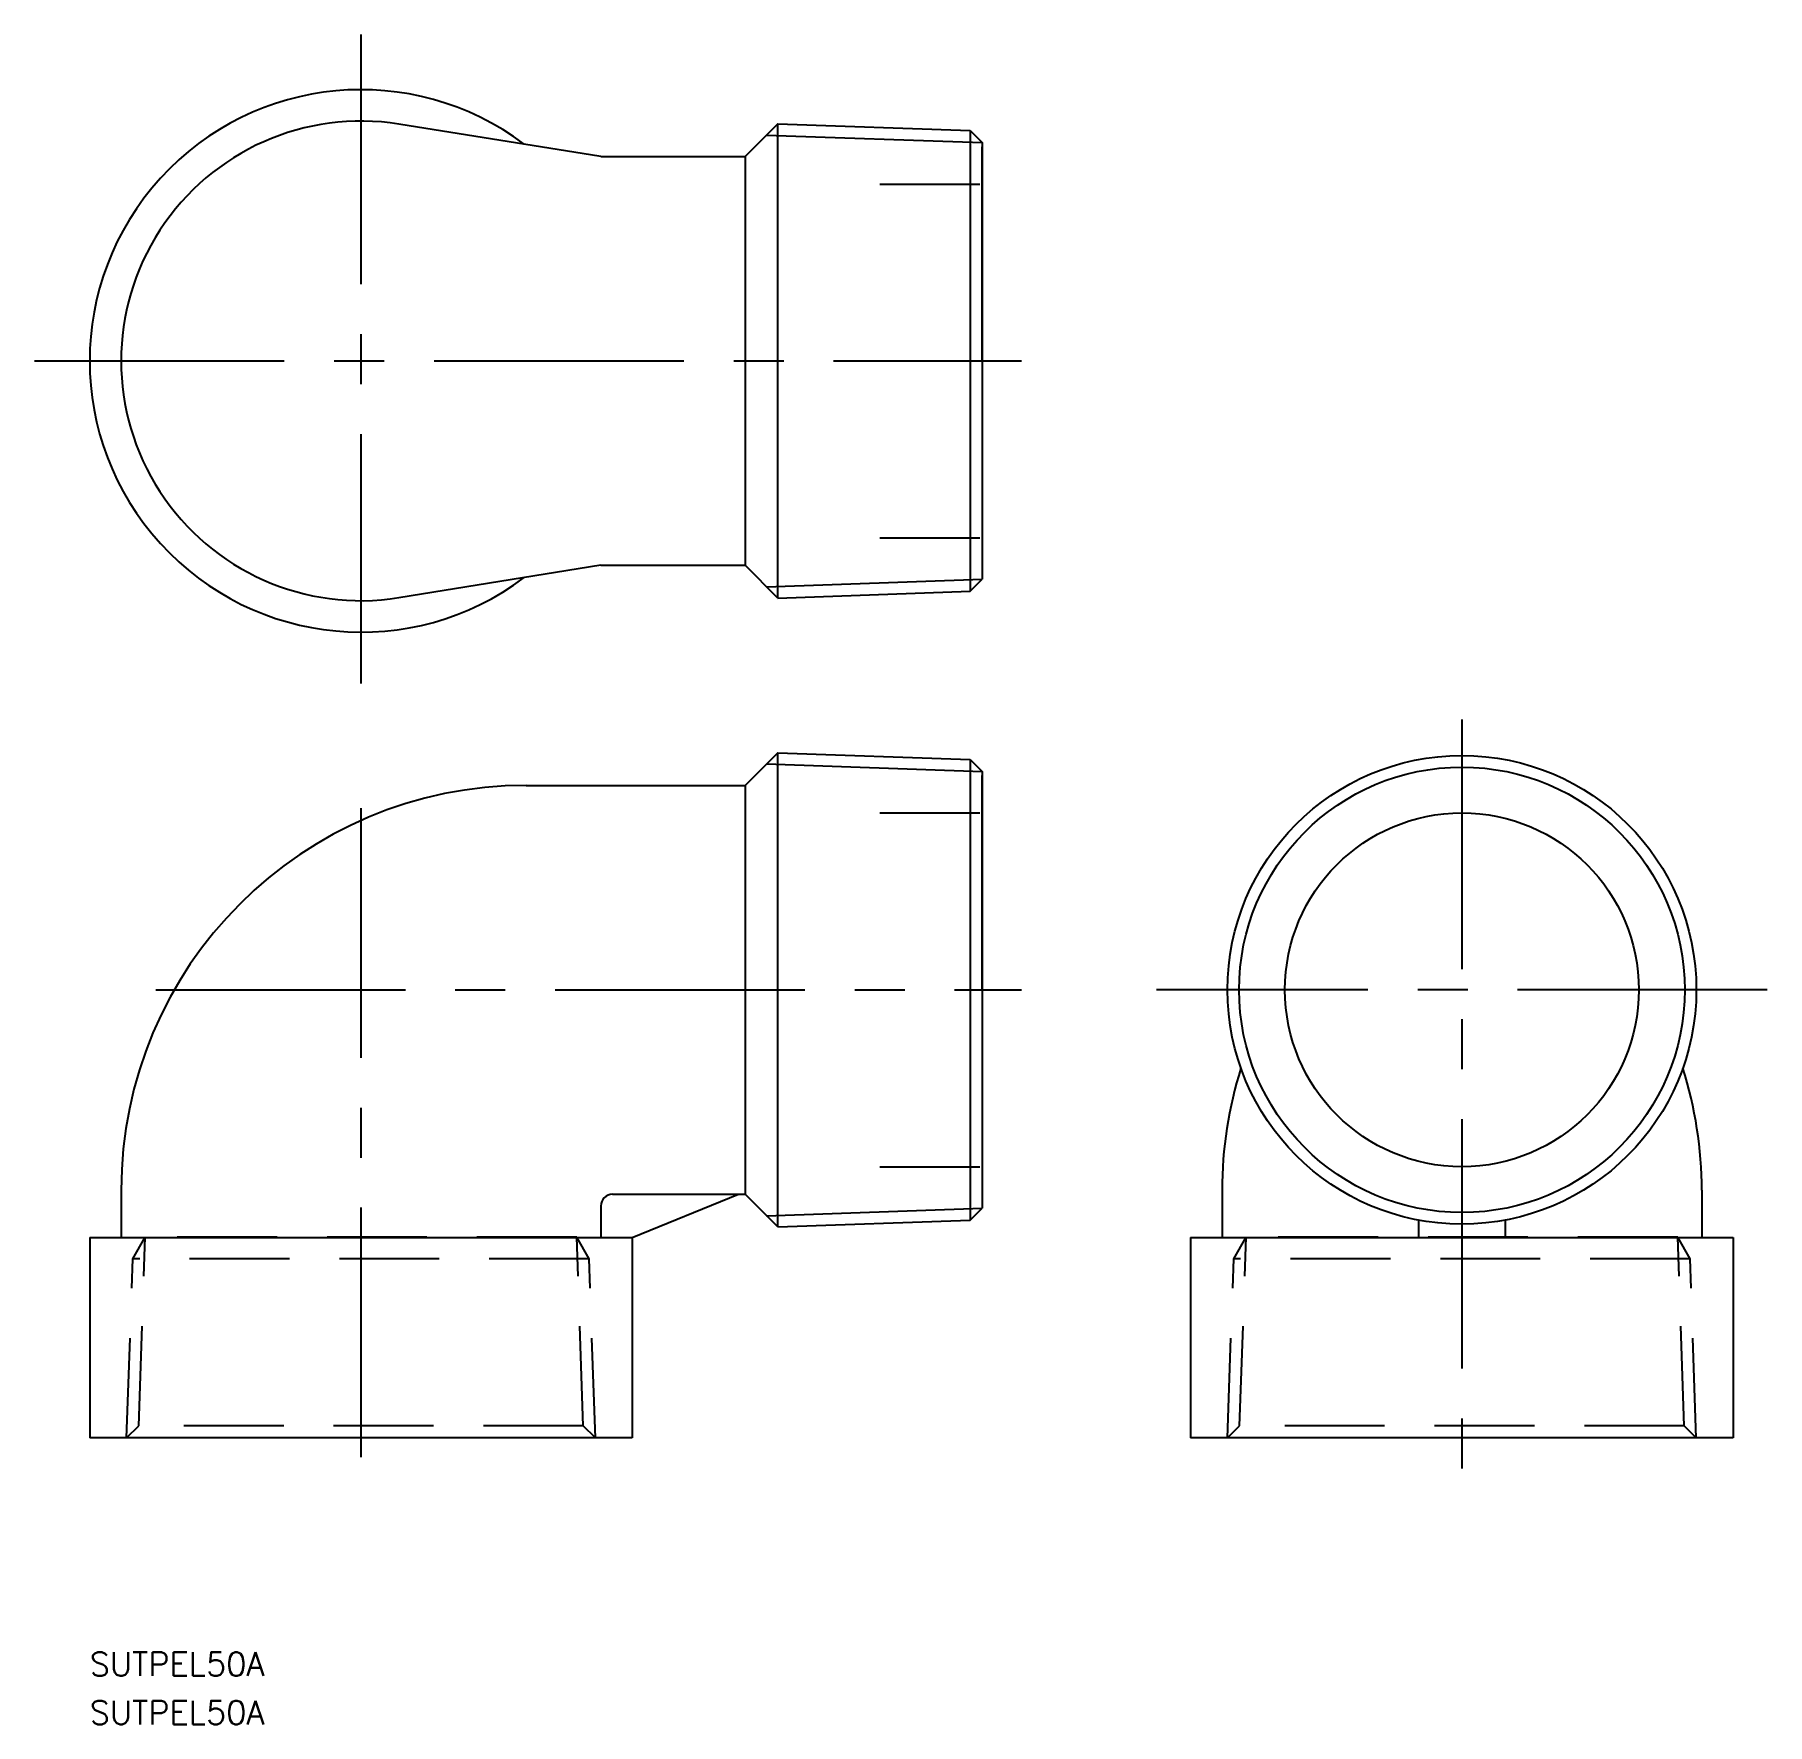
# Model space of a CAD drawing. Extents: x -42 to 179, y -93 to 122.
import ezdxf

# ---------------------------------------------------------------- set-up
doc = ezdxf.new("R2010")
doc.units = 0
doc.linetypes.add('CENTER', pattern=[50.8, 31.75, -6.35, 6.35, -6.35])
doc.linetypes.add('DASHED', pattern=[19.05, 12.7, -6.35])
doc.layers.get('0').update_dxf_attribs({"linetype": 'CONTINUOUS'})
doc.layers.add('CENTER', color=1, linetype='CENTER')
doc.styles.get("Standard").update_dxf_attribs({"font": 'txt.shx', "height": 3, "bigfont": 'bigfont.shx'})

# ---------------------------------------------------------------- blocks, each defined once
blk = doc.blocks.new('*U4')
at = {"color": 7, "linetype": 'CONTINUOUS'}
blk.add_text('SUTPEL50A', height=3, dxfattribs=at).set_placement((-34.5, -93.43))
blk = doc.blocks.new('*U5')
at = {"color": 7, "linetype": 'CONTINUOUS'}
blk.add_text('SUTPEL50A', height=3, dxfattribs=at).set_placement((-34.5, -87.26))

msp = doc.modelspace()

# ---------------------------------------------------------------- linework, layer by layer
at = {"color": 7, "linetype": 'CONTINUOUS'}
for p, q in [((30.5, 106), (4.83, 110.12)), ((53, 110.16), (48.84, 106)), ((53, 49.84), (53, 110.16)), ((53, 110.16), (77.47, 109.31)), ((77.47, 109.31), (77.47, 50.69)), ((77.47, 109.31), (79, 107.77)), ((30.5, 106), (48.84, 106)), ((48.84, 106), (48.84, 54)), ((79, 107.77), (79, 52.23)), ((79, 80), (79, 107.25)), ((30.5, 54), (4.83, 49.88)), ((30.5, 54), (48.84, 54)), ((53, 49.84), (48.84, 54)), ((53, 49.84), (77.47, 50.69)), ((77.47, 50.69), (79, 52.23)), ((53, 30.16), (48.84, 26)), ((53, -30.16), (53, 30.16)), ((53, 30.16), (77.47, 29.31)), ((77.47, 29.31), (77.47, -29.31)), ((77.47, 29.31), (79, 27.77)), ((79, 27.77), (79, -27.77)), ((79, 0), (79, 27.25)), ((21, 26), (48.84, 26)), ((48.84, 26), (48.84, -26)), ((79, 0), (79, -27.25)), ((-30.5, -25.5), (-30.5, -31.5)), ((32, -26), (48.84, -26)), ((34.5, -31.5), (48, -26.01)), ((53, -30.16), (48.84, -26)), ((109.5, -25.5), (109.5, -31.5)), ((170.5, -25.5), (170.5, -31.5)), ((30.5, -27.5), (30.5, -31.5)), ((77.47, -29.31), (79, -27.77)), ((53, -30.16), (77.47, -29.31)), ((134.5, -29.3), (134.5, -31.5)), ((145.5, -29.3), (145.5, -31.5)), ((-34.5, -31.5), (34.5, -31.5)), ((-34.5, -31.5), (-34.5, -57)), ((34.5, -31.5), (34.5, -57)), ((105.5, -31.5), (174.5, -31.5)), ((105.5, -31.5), (105.5, -57)), ((174.5, -31.5), (174.5, -57)), ((34.5, -57), (-34.5, -57)), ((174.5, -57), (105.5, -57))]:
    msp.add_line(p, q, dxfattribs=at)
at = {"color": 3, "linetype": 'CONTINUOUS'}
for p, q in [((51.57, 108.73), (79, 107.77)), ((51.57, 51.27), (79, 52.23)), ((51.57, 28.73), (79, 27.77)), ((51.57, -28.73), (79, -27.77))]:
    msp.add_line(p, q, dxfattribs=at)
at = {"color": 3, "linetype": 'DASHED'}
for p, q in [((66, 102.5), (79, 102.5)), ((66, 57.5), (79, 57.5)), ((66, 22.5), (79, 22.5)), ((66, -22.5), (79, -22.5)), ((-29.01, -34.2), (-27.44, -31.47)), ((-28.27, -55.47), (-27.44, -31.47)), ((27.44, -31.47), (-27.44, -31.47)), ((28.27, -55.47), (27.44, -31.47)), ((29.01, -34.2), (27.44, -31.47)), ((110.99, -34.2), (112.56, -31.47)), ((111.73, -55.47), (112.56, -31.47)), ((167.44, -31.47), (112.56, -31.47)), ((168.27, -55.47), (167.44, -31.47)), ((169.01, -34.2), (167.44, -31.47)), ((-29.81, -57), (-29.01, -34.2)), ((29.01, -34.2), (-29.01, -34.2)), ((29.81, -57), (29.01, -34.2)), ((110.19, -57), (110.99, -34.2)), ((169.01, -34.2), (110.99, -34.2)), ((169.81, -57), (169.01, -34.2)), ((-29.81, -57), (-28.27, -55.47)), ((28.27, -55.47), (-28.27, -55.47)), ((29.81, -57), (28.27, -55.47)), ((110.19, -57), (111.73, -55.47)), ((168.27, -55.47), (111.73, -55.47)), ((169.81, -57), (168.27, -55.47))]:
    msp.add_line(p, q, dxfattribs=at)
at = {"color": 7, "linetype": 'CONTINUOUS'}
for radius in [29.81, 22.5]:
    msp.add_circle((140, 0), radius, dxfattribs=at)
at = {"color": 3, "linetype": 'CONTINUOUS'}
msp.add_circle((140, 0), 28.33, dxfattribs=at)
at = {"color": 7, "linetype": 'CONTINUOUS'}
for centre, radius, start, end in [((0, 80), 34.5, 53.0283, 306.9717), ((0, 80), 30.5, 80.8925, 279.1075), ((21, -25.5), 51.5, 90, 180), ((161, -25.5), 51.5, 162.4273, 180), ((119, -25.5), 51.5, 0, 17.5727), ((32, -27.5), 1.5, 90, 180)]:
    msp.add_arc(centre, radius, start, end, dxfattribs=at)
at = {"layer": 'CENTER', "color": 1, "linetype": 'CENTER'}
for p, q in [((0, 121.5), (0, 38.5)), ((-41.5, 80), (84, 80)), ((140, 34.37), (140, -62)), ((0, 23.1), (0, -62)), ((-26.11, 0), (84, 0)), ((178.84, 0), (101.16, 0))]:
    msp.add_line(p, q, dxfattribs=at)

# ---------------------------------------------------------------- block references
at = {"color": 7, "linetype": 'CONTINUOUS'}
for name in ['*U5', '*U4']:
    msp.add_blockref(name, (0, 0), dxfattribs=at)

doc.saveas('drawing.dxf')
